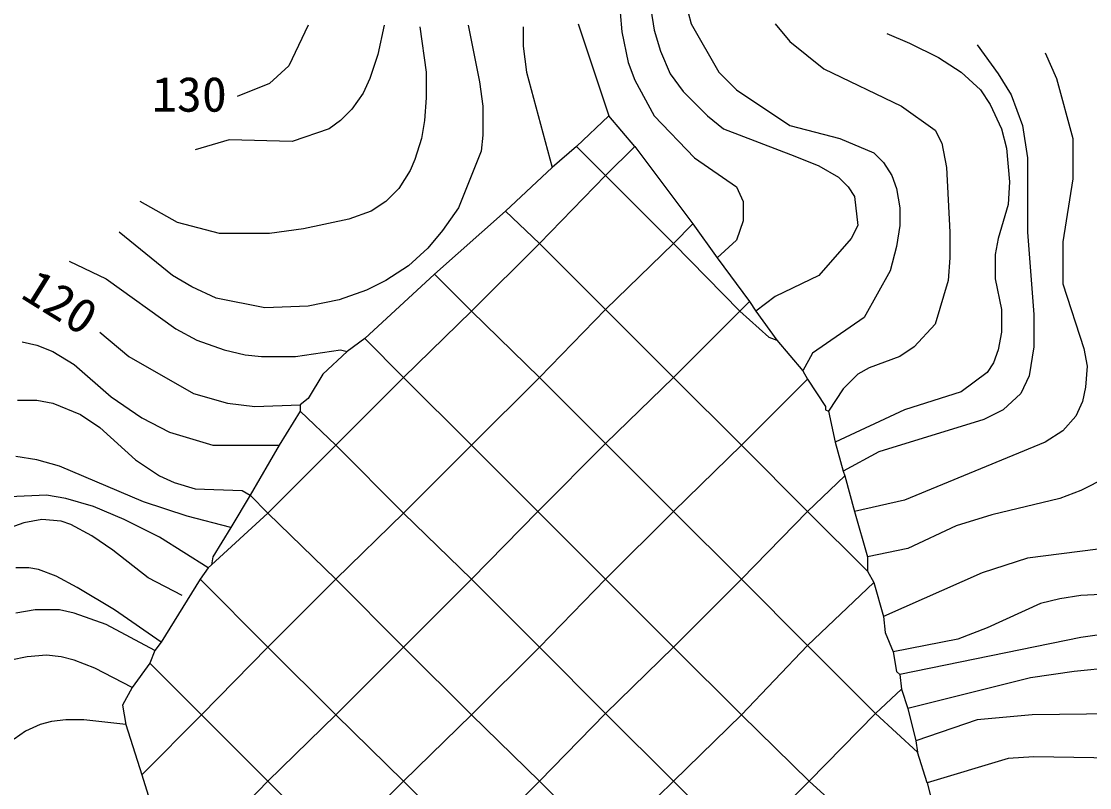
# Model space of a CAD drawing. Units: millimetres, scale not verified. Extents: x -136300 to 507753, y -1132897 to 49634.
# Drawn here: x 259053 to 315024, y -22769 to 17401 of the extents above; entities that cross this region are included whole.
import ezdxf
from ezdxf.enums import TextEntityAlignment as Align

# ---------------------------------------------------------------- set-up
doc = ezdxf.new("R2010")
doc.units = ezdxf.units.MM
doc.header["$LTSCALE"] = 1000
doc.layers.add('M-BGD', color=7, linetype='Continuous', lineweight=25)
doc.styles.add('ＭＳ ゴシック', font='')
doc.styles.get('ＭＳ ゴシック').set_extended_font_data('MS Gothic')

msp = doc.modelspace()

# ---------------------------------------------------------------- linework, layer by layer
at = {"layer": 'M-BGD'}
for p, q in [((292037, 18040), (292206, 16940)), ((290428, 17871), (290513, 16855)), ((293984, 17871), (294153, 17278)), ((274087, 17194), (273071, 15077)), ((278067, 17194), (277728, 15670)), ((279929, 17109), (280268, 14738)), ((282469, 17194), (283062, 14230)), ((285348, 17109), (285348, 16093)), ((288227, 17278), (289835, 12452)), ((290513, 16855), (290851, 15246)), ((292206, 16940), (292545, 15839)), ((294153, 17278), (295593, 14738)), ((298556, 17278), (299318, 16347)), ((299318, 16347), (301096, 14908)), ((304398, 16770), (305583, 16262)), ((305583, 16262), (307107, 15500)), ((285348, 16093), (285517, 14738)), ((292545, 15839), (293053, 14654)), ((309139, 16178), (310240, 14654)), ((312695, 15754), (313288, 14400)), ((277728, 15670), (277305, 14400)), ((290851, 15246), (291190, 14315)), ((307107, 15500), (308293, 14738)), ((273071, 15077), (272055, 14146)), ((280268, 14738), (280268, 13384)), ((285517, 14738), (286872, 9743)), ((293053, 14654), (293730, 13722)), ((295593, 14738), (296524, 13807)), ((301096, 14908), (305160, 12960)), ((308293, 14738), (309309, 13807)), ((310240, 14654), (310917, 13553)), ((272055, 14146), (270362, 13468)), ((277305, 14400), (276966, 13638)), ((283062, 14230), (283231, 12960)), ((291190, 14315), (292206, 12452)), ((313288, 14400), (314135, 11267)), ((276966, 13638), (276373, 12791)), ((293730, 13722), (295000, 12452)), ((296524, 13807), (299318, 11944)), ((309309, 13807), (309817, 13045)), ((310917, 13553), (311510, 11944)), ((280268, 13384), (280183, 12198)), ((283231, 12960), (283231, 11436)), ((305160, 12960), (306938, 11690)), ((309817, 13045), (310409, 11775)), ((276373, 12791), (275781, 12198)), ((289835, 12452), (288142, 10844)), ((291190, 10844), (289835, 12452)), ((292206, 12452), (294323, 10251)), ((295000, 12452), (295847, 11775)), ((275188, 11775), (273241, 11098)), ((275781, 12198), (275188, 11775)), ((280183, 12198), (280014, 11267)), ((295847, 11775), (299572, 10336)), ((299318, 11944), (301943, 11267)), ((310409, 11775), (310663, 10759)), ((311510, 11944), (311764, 10251)), ((280014, 11267), (279675, 10166)), ((283231, 11436), (283147, 10590)), ((301943, 11267), (303721, 10505)), ((306938, 11690), (307277, 11013)), ((314135, 11267), (314135, 9150)), ((269939, 11182), (268161, 10674)), ((273241, 11098), (269939, 11182)), ((288142, 10844), (286872, 9743)), ((288142, 10844), (289666, 9320)), ((291190, 10844), (289666, 9320)), ((291190, 10844), (294238, 6780)), ((307277, 11013), (307531, 9743)), ((310663, 10759), (310833, 8981)), ((279675, 10166), (279421, 9574)), ((283147, 10590), (281961, 7626)), ((294323, 10251), (296524, 8727)), ((299572, 10336), (300842, 9828)), ((303721, 10505), (304229, 9997)), ((311764, 10251), (311764, 6356)), ((279421, 9574), (278829, 8642)), ((286872, 9743), (284417, 7457)), ((300842, 9828), (301858, 9235)), ((304229, 9997), (304652, 9320)), ((307531, 9743), (307700, 6356)), ((289666, 9320), (286195, 5764)), ((289666, 9320), (293222, 5764)), ((301858, 9235), (302366, 8727)), ((304652, 9320), (304906, 8642)), ((310833, 8981), (310748, 7796)), ((314135, 9150), (313627, 5848)), ((278829, 8642), (278151, 7965)), ((296524, 8727), (296863, 7965)), ((302366, 8727), (302705, 8219)), ((304906, 8642), (305075, 7626)), ((267229, 6864), (265282, 7965)), ((278151, 7965), (277389, 7457)), ((296863, 7965), (296863, 6949)), ((302705, 8219), (302874, 6695)), ((277389, 7457), (276204, 7034)), ((284417, 7457), (280691, 4155)), ((281961, 7626), (281115, 6441)), ((284417, 7457), (286195, 5764)), ((305075, 7626), (305075, 6695)), ((310748, 7796), (310240, 6018)), ((269431, 6272), (267229, 6864)), ((276204, 7034), (273833, 6526)), ((294238, 6780), (293222, 5764)), ((294238, 6780), (295508, 5002)), ((296863, 6949), (296524, 5933)), ((266975, 4070), (264181, 6356)), ((272055, 6272), (269431, 6272)), ((273833, 6526), (272055, 6272)), ((281115, 6441), (280353, 5510)), ((302874, 6695), (302535, 6018)), ((305075, 6695), (304906, 5594)), ((307700, 6356), (307700, 5002)), ((311764, 6356), (312103, 2038)), ((286195, 5764), (282639, 2208)), ((286195, 5764), (289666, 2292)), ((293222, 5764), (289666, 2292)), ((293222, 5764), (296693, 2208)), ((296524, 5933), (295508, 5002)), ((302535, 6018), (300842, 4070)), ((310240, 6018), (310071, 5171)), ((313627, 5848), (313627, 3647)), ((280353, 5510), (279337, 4578)), ((304906, 5594), (304567, 4324)), ((310071, 5171), (310071, 3901)), ((261557, 4832), (263504, 3901)), ((279337, 4578), (278151, 3816)), ((295508, 5002), (297201, 2716)), ((307700, 5002), (307615, 3816)), ((267991, 3478), (266975, 4070)), ((280691, 4155), (277051, 768)), ((280691, 4155), (282639, 2208)), ((300842, 4070), (298556, 2970)), ((304567, 4324), (303213, 1869)), ((263504, 3901), (267145, 1276)), ((269261, 2885), (267991, 3478)), ((278151, 3816), (277135, 3308)), ((307615, 3816), (306938, 1530)), ((310071, 3901), (310409, 2292)), ((313627, 3647), (314727, 260)), ((271801, 2377), (269261, 2885)), ((275696, 2800), (274087, 2462)), ((277135, 3308), (275696, 2800)), ((298556, 2970), (297540, 2208)), ((274087, 2462), (271801, 2377)), ((289666, 2292), (286195, -1264)), ((289666, 2292), (293222, -1264)), ((297201, 2716), (296693, 2208)), ((297201, 2716), (297540, 2208)), ((310409, 2292), (310409, 1107)), ((282639, 2208), (279083, -1264)), ((282639, 2208), (286195, -1264)), ((296693, 2208), (293222, -1264)), ((296693, 2208), (298217, 853)), ((297540, 2208), (298641, 684)), ((303213, 1869), (300503, 6)), ((312103, 2038), (312103, 345)), ((267145, 1276), (268245, 684)), ((306938, 1530), (305837, 345)), ((259101, 599), (259863, 430)), ((263165, 1107), (264689, -163)), ((268245, 684), (269685, 176)), ((277051, 768), (276119, 91)), ((277051, 768), (279083, -1264)), ((298217, 853), (298641, 684)), ((298641, 684), (299995, -925)), ((310409, 1107), (310240, 176)), ((259863, 430), (260710, 91)), ((260710, 91), (261811, -586)), ((269685, 176), (270785, -78)), ((273410, -163), (275781, 176)), ((276119, 91), (274849, -1094)), ((275781, 176), (276119, 91)), ((300503, 6), (299995, -925)), ((305837, 345), (305075, -163)), ((310240, 176), (309986, -502)), ((312103, 345), (311849, -1179)), ((314727, 260), (314897, -671)), ((264689, -163), (268076, -2110)), ((270785, -78), (271632, -163)), ((271632, -163), (273410, -163)), ((305075, -163), (303467, -756)), ((309986, -502), (309647, -1010)), ((261811, -586), (263758, -2280)), ((274849, -1094), (274087, -2364)), ((299995, -925), (300249, -1348)), ((302874, -1094), (302112, -1856)), ((303467, -756), (302874, -1094)), ((309647, -1010), (308293, -2026)), ((314897, -671), (314812, -1772)), ((279083, -1264), (275527, -4820)), ((279083, -1264), (282639, -4820)), ((286195, -1264), (282639, -4820)), ((286195, -1264), (289666, -4735)), ((293222, -1264), (289666, -4735)), ((293222, -1264), (296778, -4820)), ((300249, -1348), (296778, -4820)), ((300249, -1348), (301181, -2788)), ((311849, -1179), (311425, -2110)), ((268076, -2110), (269854, -2618)), ((302112, -1856), (301350, -3042)), ((308293, -2026), (305329, -2957)), ((311425, -2110), (310494, -2957)), ((314812, -1772), (314643, -2534)), ((258847, -2449), (259863, -2449)), ((259863, -2449), (260710, -2618)), ((260710, -2618), (262149, -3211)), ((263758, -2280), (265367, -3380)), ((269854, -2618), (271293, -2788)), ((271293, -2788), (273664, -2703)), ((274087, -2364), (273664, -2703)), ((273664, -2703), (273664, -3042)), ((301181, -2788), (301181, -2957)), ((314643, -2534), (314304, -3296)), ((262149, -3211), (263165, -3888)), ((273664, -3042), (272563, -4820)), ((273664, -3042), (275527, -4820)), ((301181, -2957), (301350, -3042)), ((301350, -3042), (301689, -4650)), ((305329, -2957), (301689, -4650)), ((310494, -2957), (309478, -3465)), ((314304, -3296), (313627, -4058)), ((263165, -3888), (265028, -5582)), ((265367, -3380), (266806, -4142)), ((309478, -3465), (303975, -5158)), ((266806, -4142), (269092, -4820)), ((313627, -4058), (312695, -4650)), ((269092, -4820), (272563, -4820)), ((272563, -4820), (271039, -7444)), ((275527, -4820), (271971, -8376)), ((275527, -4820), (279083, -8376)), ((282639, -4820), (279083, -8376)), ((282639, -4820), (286110, -8291)), ((289666, -4735), (286110, -8291)), ((289666, -4735), (293222, -8291)), ((296778, -4820), (293222, -8291)), ((296778, -4820), (300249, -8291)), ((301689, -4650), (302112, -6174)), ((312695, -4650), (305329, -7698)), ((259863, -5582), (258763, -5412)), ((261049, -5920), (259863, -5582)), ((265028, -5582), (266298, -6428)), ((303975, -5158), (302112, -6174)), ((265451, -7783), (261049, -5920)), ((266298, -6428), (267060, -6767)), ((302197, -6428), (300249, -8291)), ((302112, -6174), (302197, -6428)), ((302197, -6428), (302705, -8291)), ((315913, -6513), (314558, -7190)), ((267060, -6767), (268161, -7106)), ((268161, -7106), (270616, -7190)), ((270616, -7190), (271039, -7444)), ((314558, -7190), (313457, -7614)), ((260371, -7444), (258424, -7529)), ((261387, -7614), (260371, -7444)), ((262827, -8037), (261387, -7614)), ((267737, -8545), (265451, -7783)), ((271039, -7444), (270023, -9138)), ((271039, -7444), (271971, -8376)), ((305329, -7698), (302705, -8291)), ((313457, -7614), (309901, -8460)), ((264435, -8714), (262827, -8037)), ((271971, -8376), (269007, -11085)), ((271971, -8376), (275527, -11847)), ((279083, -8376), (275527, -11847)), ((279083, -8376), (282639, -11847)), ((286110, -8291), (282639, -11847)), ((286110, -8291), (289666, -11847)), ((293222, -8291), (289666, -11847)), ((293222, -8291), (296778, -11847)), ((300249, -8291), (296778, -11847)), ((300249, -8291), (303382, -11424)), ((302705, -8291), (303382, -10662)), ((259186, -8884), (258255, -9222)), ((260117, -8714), (259186, -8884)), ((261133, -8799), (260117, -8714)), ((261641, -8968), (261133, -8799)), ((266298, -9646), (264435, -8714)), ((270023, -9138), (267737, -8545)), ((309901, -8460), (308039, -9053)), ((262742, -9561), (261641, -8968)), ((270023, -9138), (269092, -10662)), ((308039, -9053), (305499, -10238)), ((263843, -10323), (262742, -9561)), ((268838, -11254), (266298, -9646)), ((265705, -11762), (263843, -10323)), ((305499, -10238), (303382, -10662)), ((316421, -10154), (311764, -10746)), ((269007, -11085), (268838, -11254)), ((269092, -10662), (269007, -11085)), ((303382, -10662), (303382, -11424)), ((311764, -10746), (309393, -11508)), ((259440, -11254), (258763, -11254)), ((259948, -11339), (259440, -11254)), ((260879, -11678), (259948, -11339)), ((261980, -12270), (260879, -11678)), ((268838, -11254), (268415, -11847)), ((303382, -11424), (303721, -12016)), ((309393, -11508), (304229, -13794)), ((263927, -13456), (261980, -12270)), ((267483, -12694), (265705, -11762)), ((268415, -11847), (266383, -15149)), ((268415, -11847), (271971, -15403)), ((275527, -11847), (271971, -15403)), ((275527, -11847), (279083, -15403)), ((282639, -11847), (279083, -15403)), ((282639, -11847), (286195, -15403)), ((289666, -11847), (286195, -15403)), ((289666, -11847), (293222, -15403)), ((296778, -11847), (293222, -15403)), ((296778, -11847), (300249, -15318)), ((303721, -12016), (300249, -15318)), ((303721, -12016), (304229, -13794)), ((313457, -12863), (312441, -13117)), ((314558, -12694), (313457, -12863)), ((317775, -12524), (314558, -12694)), ((312441, -13117), (309647, -14387)), ((259779, -13456), (258763, -13625)), ((261049, -13456), (259779, -13456)), ((261811, -13625), (261049, -13456)), ((263504, -14218), (261811, -13625)), ((266383, -15149), (263927, -13456)), ((304229, -13794), (304313, -14641)), ((266044, -15572), (263504, -14218)), ((309647, -14387), (308123, -14980)), ((317521, -14472), (314558, -14895)), ((304313, -14641), (304737, -15657)), ((308123, -14980), (304737, -15657)), ((314558, -14895), (305075, -16842)), ((266044, -15572), (265790, -16250)), ((266383, -15149), (266044, -15572)), ((271971, -15403), (268499, -18959)), ((271971, -15403), (275527, -18959)), ((279083, -15403), (275527, -18959)), ((279083, -15403), (282639, -18959)), ((282639, -18959), (286195, -15403)), ((286195, -15403), (289666, -18874)), ((293222, -15403), (289666, -18874)), ((293222, -15403), (296778, -18959)), ((300249, -15318), (296778, -18959)), ((300249, -15318), (303805, -18874)), ((304737, -15657), (304906, -16673)), ((259355, -15911), (258509, -16080)), ((260371, -15826), (259355, -15911)), ((261133, -15911), (260371, -15826)), ((261811, -16080), (261133, -15911)), ((262911, -16504), (261811, -16080)), ((264859, -17520), (262911, -16504)), ((265790, -16250), (264859, -17520)), ((265790, -16250), (268499, -18959)), ((304906, -16673), (305075, -16842)), ((314219, -16673), (311933, -17012)), ((316929, -16419), (314219, -16673)), ((305075, -16842), (305160, -17604)), ((311933, -17012), (305499, -18620)), ((264859, -17520), (264351, -18451)), ((305160, -17604), (303805, -18874)), ((305160, -17604), (305499, -18620)), ((264351, -18451), (264520, -19467)), ((268499, -18959), (265367, -22092)), ((268499, -18959), (271971, -22430)), ((275527, -18959), (271971, -22430)), ((275527, -18959), (279083, -22430)), ((282639, -18959), (279083, -22430)), ((282639, -18959), (286195, -22430)), ((289666, -18874), (286195, -22430)), ((289666, -18874), (293222, -22430)), ((296778, -18959), (293222, -22430)), ((296778, -18959), (300334, -22430)), ((303805, -18874), (300334, -22430)), ((303805, -18874), (306007, -20906)), ((305499, -18620), (305922, -20314)), ((312018, -18959), (309139, -19213)), ((317945, -18874), (312018, -18959)), ((260033, -19467), (259271, -19806)), ((260625, -19298), (260033, -19467)), ((261387, -19213), (260625, -19298)), ((262319, -19213), (261387, -19213)), ((264520, -19467), (262319, -19213)), ((264520, -19467), (265367, -22092)), ((309139, -19213), (305922, -20314)), ((259271, -19806), (258678, -20229)), ((305922, -20314), (306007, -20906)), ((306515, -22515), (306007, -20906)), ((310748, -21245), (306515, -22515)), ((312103, -21160), (310748, -21245)), ((318368, -21245), (312103, -21160)), ((265367, -22092), (265790, -23446)), ((271971, -22430), (268499, -25986)), ((271971, -22430), (275527, -25986)), ((279083, -22430), (275527, -25986)), ((279083, -22430), (282639, -25986)), ((286195, -22430), (282639, -25986)), ((286195, -22430), (289666, -25902)), ((293222, -22430), (289666, -25902)), ((293222, -22430), (296778, -25986)), ((300334, -22430), (296778, -25986)), ((300334, -22430), (307704, -29115)), ((306515, -22515), (306684, -23192))]:
    msp.add_line(p, q, dxfattribs=at)

# ---------------------------------------------------------------- texts
at = {"layer": 'M-BGD', "style": 'ＭＳ ゴシック', "width": 1.05}
msp.add_text('130', height=1833, dxfattribs=at).set_placement((265893, 12115), align=Align.BOTTOM_LEFT)
msp.add_text('120', height=1833, rotation=328.1, dxfattribs=at).set_placement((258654, 2482), align=Align.BOTTOM_LEFT)

doc.saveas('drawing.dxf')
